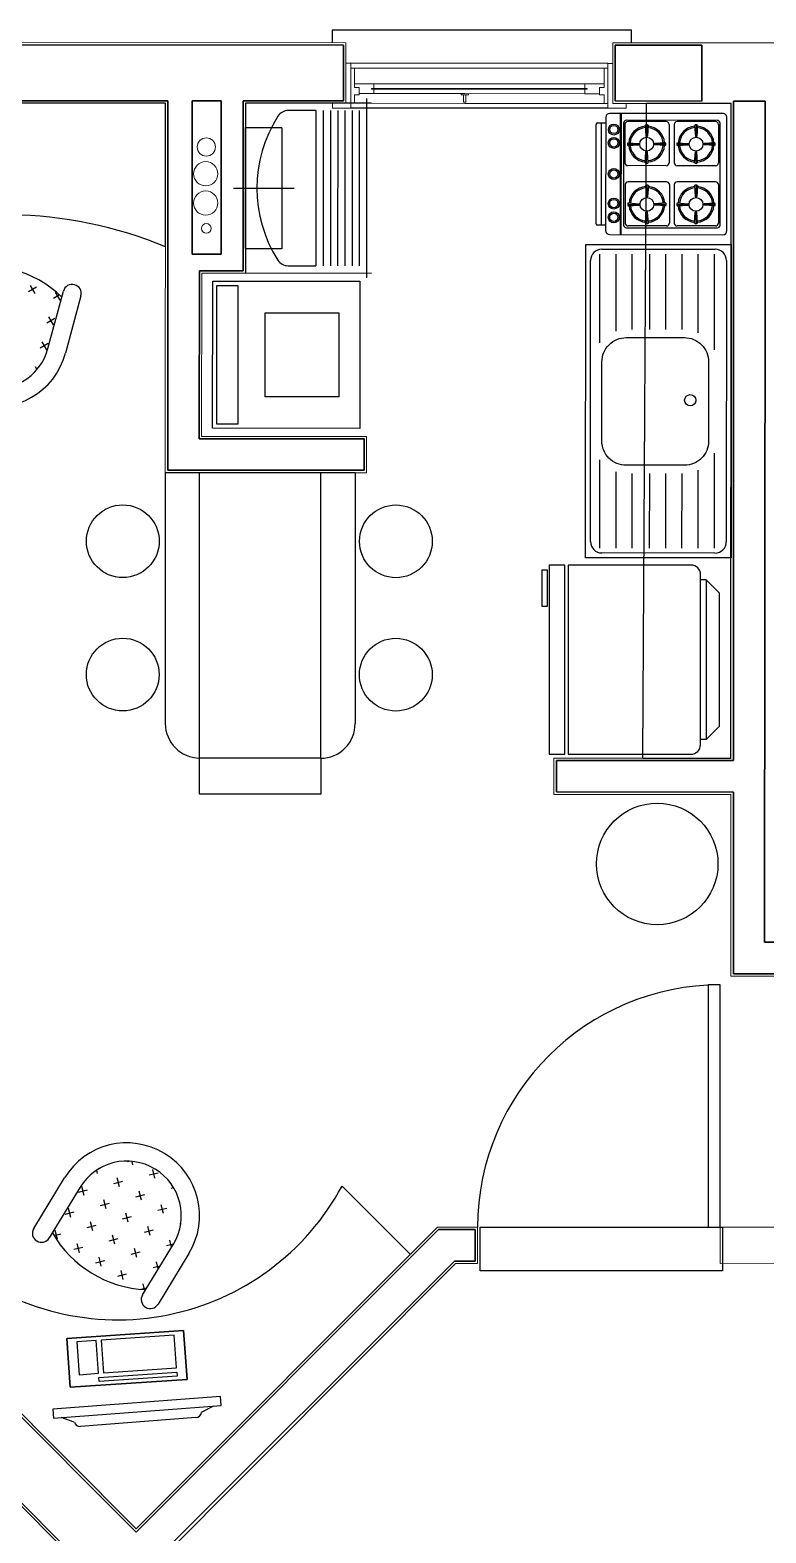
# Model space of a CAD drawing. Header units: millimetres. Extents: x -32319 to 9885, y 990 to 22164.
# Drawn here: x -26392 to -23358, y 15966 to 22164 of the extents above; entities that cross this region are included whole.
import ezdxf

# ---------------------------------------------------------------- set-up
doc = ezdxf.new("R2010")
doc.units = ezdxf.units.MM
doc.linetypes.add('HIDDEN', pattern=[0.375, 0.25, -0.125])
doc.layers.add('door', color=53, linetype='Continuous')
doc.layers.add('furniture', color=34, linetype='Continuous')
for name, color, linetype, lineweight in [('plaster', 4, 'Continuous', 13), ('wall', 5, 'Continuous', 35), ('wind', 161, 'Continuous', 5)]:
    doc.layers.add(name, color=color, linetype=linetype, lineweight=lineweight)

msp = doc.modelspace()

# ---------------------------------------------------------------- linework, layer by layer
for p, q in [((-23913.2, 22163.5, 27000), (-25147.3, 22164.1, 27000)), ((-25147.3, 22164.1, 27000), (-25147.3, 22112.1, 27000)), ((-23913.2, 22111.5, 27000), (-23913.2, 22163.5, 27000)), ((-24010.2, 22026.6), (-25070.2, 22027)), ((-24010.3, 21841.6), (-25070.3, 21842)), ((-24537.3, 17046.8), (-24537.2, 17226.8)), ((-24537.2, 17226.8), (-23537.2, 17226.4)), ((-23537.2, 17226.4), (-23537.3, 17046.4)), ((-23537.3, 17046.4), (-24537.3, 17046.8))]:
    msp.add_line(p, q)
at = {"layer": 'door'}
for p, q in [((-23596.7, 18226.3), (-23597.1, 17226.3)), ((-23546.7, 18226.3), (-23596.7, 18226.3)), ((-23547.1, 17226.3), (-23546.7, 18226.3)), ((-23597.1, 17226.3), (-23537.1, 17226.3))]:
    msp.add_line(p, q, dxfattribs=at)
msp.add_arc((-23547.1, 17226.3), 1000, 89.97475, 179.97369, dxfattribs=at)
at = {"layer": 'furniture'}
for p, q in [((-25004.3, 21142), (-25004, 21882)), ((-25834, 21862.4), (-27604.9, 21863.1)), ((-25834.2, 21270), (-25834, 21862.4)), ((-25504, 21862.2), (-25504.3, 21162.2)), ((-24984, 21862), (-25504, 21862.2)), ((-25214, 21832.1), (-25328.1, 21832.1)), ((-25214, 21832.1), (-25214.3, 21192.1)), ((-25184, 21832.1), (-25184.3, 21192.1)), ((-25154, 21832.1), (-25154.3, 21192.1)), ((-25124, 21832), (-25124.3, 21192)), ((-25094, 21832), (-25094.3, 21192)), ((-25064, 21832), (-25064.3, 21192)), ((-25034.3, 21192), (-25034, 21832)), ((-23536.2, 21820), (-24002.1, 21820.2)), ((-23957.6, 21320.2), (-23957.4, 21820.2)), ((-23954.8, 21320.2), (-23954.5, 21820.2)), ((-24058.7, 21365.3), (-24058.6, 21775.2)), ((-24052.9, 21780.9), (-24019.2, 21780.9)), ((-24036, 21359.6), (-24035.8, 21780.9)), ((-24019.2, 21803.2), (-24019.4, 21337.3)), ((-23945.3, 21780.4), (-23945.5, 21360)), ((-23939.7, 21775.3), (-23939.7, 21616.2)), ((-23559, 21791.6), (-23933.9, 21791.8)), ((-23769.2, 21786.5), (-23928.3, 21786.6)), ((-23855.8, 21771.2), (-23853, 21725.8)), ((-23850.1, 21771.2), (-23850.1, 21773.2)), ((-23850.1, 21771.2), (-23850.1, 21724.3)), ((-23844.4, 21771.2), (-23847.3, 21725.8)), ((-23757.8, 21775.2), (-23757.9, 21616.1)), ((-23736.2, 21775.2), (-23736.2, 21616.1)), ((-23565.7, 21786.5), (-23724.8, 21786.5)), ((-23652.3, 21771.1), (-23649.5, 21725.7)), ((-23646.6, 21771.1), (-23646.6, 21773.1)), ((-23646.6, 21771.1), (-23646.6, 21724.2)), ((-23640.9, 21771.1), (-23643.8, 21725.7)), ((-23554.3, 21775.1), (-23554.4, 21616)), ((-23547.8, 21359.8), (-23547.6, 21780.2)), ((-23519.4, 21337.1), (-23519.2, 21803)), ((-23927.8, 21699.3), (-23882.3, 21696.5)), ((-23772.6, 21699.3), (-23818, 21696.5)), ((-23724.3, 21699.3), (-23678.8, 21696.4)), ((-23569.1, 21699.2), (-23614.5, 21696.4)), ((-23927.8, 21693.7), (-23929.7, 21693.7)), ((-23927.8, 21693.7), (-23880.8, 21693.6)), ((-23927.8, 21688), (-23882.3, 21690.8)), ((-23855.9, 21616), (-23853, 21661.5)), ((-23850.2, 21616), (-23850.2, 21663)), ((-23844.5, 21616), (-23847.3, 21661.5)), ((-23772.6, 21693.6), (-23819.5, 21693.6)), ((-23772.6, 21687.9), (-23818, 21690.8)), ((-23772.6, 21693.6), (-23770.6, 21693.6)), ((-23724.3, 21693.6), (-23726.2, 21693.6)), ((-23724.3, 21693.6), (-23677.3, 21693.6)), ((-23724.3, 21687.9), (-23678.8, 21690.7)), ((-23652.4, 21615.9), (-23649.5, 21661.4)), ((-23646.7, 21615.9), (-23646.7, 21662.9)), ((-23641, 21615.9), (-23643.8, 21661.4)), ((-23569.1, 21693.5), (-23616, 21693.5)), ((-23569.1, 21687.8), (-23614.5, 21690.7)), ((-23569.1, 21693.5), (-23567.1, 21693.5)), ((-23769.3, 21604.7), (-23928.4, 21604.8)), ((-23850.2, 21616), (-23850.2, 21614.1)), ((-23565.8, 21604.6), (-23724.9, 21604.7)), ((-23646.7, 21615.9), (-23646.7, 21614)), ((-25554.1, 21512.2), (-25304.1, 21512.1)), ((-23938.4, 21526.8), (-23938.5, 21367.7)), ((-23767.9, 21538.1), (-23927, 21538.1)), ((-23854.6, 21522.8), (-23851.7, 21477.3)), ((-23848.9, 21522.8), (-23848.9, 21524.7)), ((-23848.9, 21522.8), (-23848.9, 21475.8)), ((-23843.2, 21522.8), (-23846.1, 21477.3)), ((-23756.6, 21526.7), (-23756.7, 21367.6)), ((-23736.3, 21526.7), (-23736.3, 21367.6)), ((-23565.8, 21538), (-23724.9, 21538.1)), ((-23652.4, 21522.7), (-23649.6, 21477.2)), ((-23646.7, 21522.7), (-23646.8, 21475.7)), ((-23646.7, 21522.7), (-23646.7, 21524.6)), ((-23641.1, 21522.7), (-23643.9, 21477.2)), ((-23554.4, 21526.6), (-23554.5, 21367.5)), ((-23926.5, 21450.9), (-23881.1, 21448)), ((-23771.3, 21450.8), (-23816.8, 21448)), ((-23724.4, 21450.8), (-23678.9, 21447.9)), ((-23569.2, 21450.7), (-23614.6, 21447.9)), ((-23926.5, 21445.2), (-23928.5, 21445.2)), ((-23926.5, 21445.2), (-23879.6, 21445.2)), ((-23926.5, 21439.5), (-23881.1, 21442.3)), ((-23854.6, 21367.5), (-23851.8, 21413)), ((-23848.9, 21367.5), (-23848.9, 21414.5)), ((-23843.3, 21367.5), (-23846.1, 21413)), ((-23771.3, 21445.1), (-23818.2, 21445.1)), ((-23771.3, 21439.4), (-23816.8, 21442.3)), ((-23771.3, 21445.1), (-23769.4, 21445.1)), ((-23724.4, 21445.1), (-23726.3, 21445.1)), ((-23724.4, 21445.1), (-23677.4, 21445.1)), ((-23724.4, 21439.4), (-23678.9, 21442.2)), ((-23652.5, 21367.5), (-23649.6, 21412.9)), ((-23646.8, 21367.5), (-23646.8, 21414.4)), ((-23641.1, 21367.5), (-23643.9, 21412.9)), ((-23569.2, 21445), (-23616.1, 21445)), ((-23569.2, 21439.3), (-23614.6, 21442.2)), ((-23569.2, 21445), (-23567.2, 21445)), ((-24019.4, 21359.6), (-24053.1, 21359.6)), ((-23934.1, 21348.6), (-23559.1, 21348.4)), ((-23768, 21356.3), (-23927.1, 21356.3)), ((-23848.9, 21367.5), (-23848.9, 21365.6)), ((-23565.9, 21356.2), (-23725, 21356.2)), ((-23646.8, 21367.5), (-23646.8, 21365.5)), ((-24101.9, 19987.4), (-24101.3, 21280.2)), ((-24101.3, 21280.2), (-23501.3, 21279.9)), ((-24043.7, 21280.2), (-23577.8, 21280)), ((-24002.3, 21320.2), (-23536.4, 21320)), ((-23501.3, 21279.9), (-23502, 19987.2)), ((-24081.9, 20054.1), (-24081.4, 21213.5)), ((-24042.8, 20873.9), (-24042.6, 21240.2)), ((-24034.7, 21260.2), (-23568, 21260)), ((-23976.1, 20922.5), (-23975.9, 21240.1)), ((-23909.4, 20929), (-23909.3, 21240.1)), ((-23837.5, 20929), (-23837.4, 21240.1)), ((-23770.8, 20929), (-23770.7, 21240.1)), ((-23704.2, 20928.9), (-23704, 21240)), ((-23637.5, 20915.6), (-23637.4, 21240)), ((-23570.9, 20844.9), (-23570.7, 21240)), ((-23521.4, 21213.3), (-23521.9, 20053.8)), ((-25504.3, 21162.2), (-24984.3, 21162)), ((-25328.4, 21192.1), (-25214.3, 21192.1)), ((-26365.7, 21103.7), (-26398.2, 21085)), ((-26391.3, 21110.6), (-26372.6, 21078.1)), ((-26318.5, 20850.9), (-26255.1, 21087.1)), ((-26288.9, 21083.1), (-26270.2, 21050.6)), ((-26271, 21071.8), (-26295.8, 21057.5)), ((-26182.6, 21067.7), (-26246, 20831.5)), ((-26290.8, 20973.8), (-26323.3, 20955.1)), ((-26316.4, 20980.7), (-26297.7, 20948.2)), ((-26318.3, 20871.4), (-26350.8, 20852.6)), ((-26343.9, 20878.2), (-26325.2, 20845.8)), ((-26371.4, 20775.8), (-26364.3, 20763.5)), ((-26374.4, 20752.4), (-26378.3, 20750.2)), ((-23571.2, 20027.2), (-23571.1, 20419.6)), ((-25834.7, 20338.4), (-25835.1, 19303.6)), ((-25051.7, 20338), (-25834.7, 20338.4)), ((-25051.7, 20338), (-25052.2, 19304.3)), ((-24043.1, 20027.4), (-24043, 20391)), ((-23976.5, 20027.4), (-23976.3, 20342.3)), ((-23909.8, 20027.4), (-23909.7, 20335.7)), ((-23837.9, 20027.3), (-23837.8, 20335.7)), ((-23771.2, 20027.3), (-23771.1, 20335.7)), ((-23704.6, 20027.3), (-23704.4, 20335.6)), ((-23637.9, 20027.2), (-23637.8, 20348.9)), ((-23502, 19987.2), (-24101.9, 19987.4)), ((-23568.6, 20007.2), (-24035.2, 20007.4)), ((-23605.1, 19896.2), (-23628, 19896.2)), ((-23605.4, 19238.4), (-23628.2, 19238.4)), ((-25693.8, 19012.3), (-25693.7, 19161.2)), ((-25193.7, 19161), (-25693.7, 19161.2)), ((-25193.7, 19161), (-25193.8, 19012.1)), ((-25193.8, 19012.1), (-25693.8, 19012.3)), ((-25991.2, 17497.8), (-25985.4, 17499.2)), ((-25968.5, 17484), (-25972, 17498.3)), ((-26377.4, 17221.4), (-26250.2, 17430.3)), ((-26114.3, 17448.5), (-26117.6, 17462.3)), ((-26104.8, 17470.1), (-26100.5, 17471.2)), ((-26023.7, 17393.4), (-26032.6, 17429.8)), ((-25900.6, 17442.6), (-25864.2, 17451.5)), ((-25877.9, 17428.9), (-25886.8, 17465.3)), ((-25876.6, 17466.3), (-25877, 17466.5)), ((-26186.2, 17391.3), (-26313.3, 17182.4)), ((-26192.1, 17371.7), (-26155.7, 17380.6)), ((-26169.4, 17357.9), (-26178.3, 17394.4)), ((-26046.3, 17407.2), (-26009.9, 17416)), ((-25955.7, 17352), (-25919.3, 17360.9)), ((-25933.1, 17338.3), (-25942, 17374.7)), ((-25810, 17387.5), (-25800.6, 17389.8)), ((-24824.4, 17114.5), (-25106.2, 17396.5)), ((-26224.6, 17267.3), (-26233.5, 17303.8)), ((-26101.5, 17316.6), (-26065.1, 17325.4)), ((-26078.8, 17302.8), (-26087.7, 17339.2)), ((-25865.1, 17296.9), (-25828.7, 17305.8)), ((-25842.5, 17283.1), (-25851.4, 17319.5)), ((-25954.3, 15983.2), (-27216, 17246)), ((-26247.2, 17281.1), (-26210.8, 17290)), ((-26156.6, 17226), (-26120.2, 17234.8)), ((-26134, 17212.2), (-26142.9, 17248.6)), ((-26010.9, 17261.4), (-25974.4, 17270.3)), ((-25988.2, 17247.6), (-25997.1, 17284.1)), ((-25774.5, 17241.7), (-25770.8, 17242.6)), ((-26293.7, 17192.6), (-26265.9, 17199.4)), ((-26279.7, 17176.7), (-26288.6, 17213.2)), ((-26066, 17170.8), (-26029.6, 17179.7)), ((-26043.4, 17157), (-26052.2, 17193.5)), ((-25920.3, 17206.3), (-25883.8, 17215.2)), ((-25897.6, 17192.5), (-25906.5, 17228.9)), ((-25808.9, 17144.9), (-25815.9, 17173.8)), ((-26211.8, 17135.4), (-26175.3, 17144.2)), ((-26189.1, 17121.6), (-26198, 17158)), ((-25975.4, 17115.7), (-25939, 17124.5)), ((-25952.8, 17101.9), (-25961.6, 17138.3)), ((-25928.6, 16948.2), (-25801.4, 17157.1)), ((-25737.3, 17118.1), (-25864.5, 16909.2)), ((-25829.7, 17151.1), (-25800.8, 17158.2)), ((-26145.2, 15792.4), (-27406.9, 17055.2)), ((-26121.2, 17080.2), (-26084.7, 17089.1)), ((-26098.5, 17066.4), (-26107.4, 17102.9)), ((-26007.9, 17011.3), (-26016.8, 17047.7)), ((-25884.8, 17060.5), (-25855.9, 17067.6)), ((-25864, 17054.3), (-25871, 17083.2)), ((-26030.6, 17025.1), (-25994.1, 17033.9)), ((-25920.7, 16969.8), (-25926.2, 16992.6)), ((-25936, 16970.9), (-25911.1, 16977)), ((-25759.2, 16801.1), (-25745.1, 16598.4, 38.1)), ((-25607.3, 16528.4), (-26297.8, 16475.9)), ((-26295, 16438.8), (-25604.4, 16491.3)), ((-25635.7, 16488.9), (-25686.2, 16462.5)), ((-25604.4, 16491.3), (-25607.3, 16528.4)), ((-26297.8, 16475.9), (-26295, 16438.8)), ((-26209.8, 16422.7), (-26263.7, 16441.2)), ((-25708.2, 16441.4), (-26184.8, 16405.2))]:
    msp.add_line(p, q, dxfattribs=at)
at = {"layer": 'furniture', "linetype": 'HIDDEN'}
for p, q in [((-23851.7, 21861.5), (-23867.4, 19161.5)), ((-23501.7, 21861.3), (-23851.7, 21861.5)), ((-23503, 19161.4), (-23501.8, 21861.3)), ((-25504.2, 21262.2), (-25504, 21762.2)), ((-25504, 21762.2), (-25354, 21762.2)), ((-25354, 21762.2), (-25354.2, 21262.2)), ((-25354.2, 21262.2), (-25504.2, 21262.2)), ((-25693.7, 19161.2), (-25693.2, 20338.3)), ((-25193.7, 19161), (-25193.2, 20338.1)), ((-23867.4, 19161.5), (-23503, 19161.4))]:
    msp.add_line(p, q, dxfattribs=at)
at = {"layer": 'furniture'}
for points in [[(-25639.6, 20521.6), (-25639.4, 21128.3), (-25032.7, 21128), (-25033, 20521.3)], [(-25622.1, 21111), (-25535.4, 21110.9), (-25535.6, 20538.9), (-25622.3, 20538.9)], [(-25119.6, 20651.4), (-25422.9, 20651.5), (-25422.8, 20998.2), (-25119.4, 20998.1)], [(-24260.6, 19937.6), (-24260.6, 19786.3), (-24280.8, 19786.3), (-24280.7, 19937.6)], [(-24186.9, 19957.5), (-24251.9, 19957.6), (-24252.3, 19177.6), (-24187.3, 19177.5)], [(-23550, 19841), (-23605.1, 19896.2), (-23605.4, 19238.4), (-23550.2, 19293.5), (-23550.1, 19567.3)]]:
    msp.add_lwpolyline(points, close=True, dxfattribs=at)
for points in [[(-23694.7, 20895.6, -0.414214), (-23594.8, 20795.6), (-23594.9, 20468.9, -0.414214), (-23694.9, 20369), (-23934.9, 20369.1, -0.414214), (-24034.9, 20469.1), (-24034.7, 20795.8, -0.414214), (-23934.7, 20895.7)], [(-23627.9, 19918.3, 0.414214), (-23666.9, 19957.3), (-24173.9, 19957.5), (-24174.3, 19177.5), (-23667.3, 19177.3, 0.414214), (-23628.3, 19216.3)]]:
    msp.add_lwpolyline(points, format="xyb", close=True, dxfattribs=at)
for centre, radius in [((-23985.5, 21753.8), 22.7), ((-23985.5, 21753.8), 17), ((-23985.6, 21698.7), 22.7), ((-23985.6, 21698.7), 17), ((-23850.2, 21693.6), 28.4), ((-23646.7, 21693.5), 28.4), ((-23985.6, 21570.2), 22.7), ((-23985.6, 21570.2), 17), ((-23985.7, 21448.5), 22.7), ((-23985.7, 21448.5), 17), ((-23848.9, 21445.2), 28.4), ((-23646.8, 21445.1), 28.4), ((-23985.7, 21391.9), 22.7), ((-23985.7, 21391.9), 17), ((-23670.6, 20637.3), 23.3), ((-26009.9, 20055.9), 150), ((-24884.2, 20055.4), 150), ((-26010.2, 19505.9), 150), ((-24884.4, 19505.4), 150), ((-23806.6, 18724.9), 250.5)]:
    msp.add_circle(centre, radius, dxfattribs=at)
for centre, radius, start, end in [((-25328.1, 21782.1), 50, 89.97475, 147.20009), ((-24002.1, 21803.2), 17, 89.97475, 179.97475), ((-23536.2, 21803), 17, 359.97475, 89.97475), ((-24908.9, 21512), 548.8, 147.20009, 212.74941), ((-24052.9, 21775.2), 5.68, 89.97475, 179.97475), ((-23934, 21780.4), 11.4, 89.97475, 179.97475), ((-23928.3, 21775.3), 11.4, 89.97475, 179.97475), ((-23850.2, 21693.6), 73.9, 94.19468, 175.75482), ((-23850.2, 21693.6), 68.2, 94.24832, 175.70118), ((-23850.1, 21763.9), 9.3, 52.32079, 127.62871), ((-23850.2, 21693.6), 68.2, 4.24832, 85.70118), ((-23850.2, 21693.6), 73.9, 4.19468, 85.75482), ((-23769.2, 21775.2), 11.4, 359.97475, 89.97475), ((-23724.8, 21775.2), 11.4, 89.97475, 179.97475), ((-23646.7, 21693.5), 73.9, 94.19468, 175.75482), ((-23646.7, 21693.5), 68.2, 94.24832, 175.70118), ((-23646.6, 21763.8), 9.3, 52.32079, 127.62871), ((-23646.7, 21693.5), 68.2, 4.24832, 85.70118), ((-23646.7, 21693.5), 73.9, 4.19468, 85.75482), ((-23565.7, 21775.1), 11.4, 359.97475, 89.97475), ((-23559, 21780.2), 11.4, 359.97475, 89.97475), ((-23920.4, 21693.7), 9.3, 142.32079, 217.62871), ((-23884.3, 21693.6), 3.46, 304.82474, 55.12476), ((-23850.1, 21727.8), 3.46, 214.82474, 325.12476), ((-23816, 21693.6), 3.46, 124.82474, 235.12476), ((-23779.9, 21693.6), 9.3, 322.32079, 37.62871), ((-23716.9, 21693.6), 9.3, 142.32079, 217.62871), ((-23680.8, 21693.6), 3.46, 304.82474, 55.12476), ((-23646.6, 21727.7), 3.46, 214.82474, 325.12476), ((-23612.5, 21693.5), 3.46, 124.82474, 235.12476), ((-23576.4, 21693.5), 9.3, 322.32079, 37.62871), ((-23850.2, 21693.6), 73.9, 184.19468, 265.75482), ((-23850.2, 21693.6), 68.2, 184.24832, 265.70118), ((-23850.2, 21659.5), 3.46, 34.82474, 145.12476), ((-23850.2, 21693.6), 68.2, 274.24832, 355.70118), ((-23850.2, 21693.6), 73.9, 274.19468, 355.75482), ((-23646.7, 21693.5), 73.9, 184.19468, 265.75482), ((-23646.7, 21693.5), 68.2, 184.24832, 265.70118), ((-23646.7, 21659.4), 3.46, 34.82474, 145.12476), ((-23646.7, 21693.5), 68.2, 274.24832, 355.70118), ((-23646.7, 21693.5), 73.9, 274.19468, 355.75482), ((-23928.4, 21616.2), 11.4, 179.97475, 269.97475), ((-23850.2, 21623.4), 9.3, 232.32079, 307.62871), ((-23769.3, 21616.1), 11.4, 269.97475, 359.97475), ((-23724.9, 21616.1), 11.4, 179.97475, 269.97475), ((-23646.7, 21623.3), 9.3, 232.32079, 307.62871), ((-23565.8, 21616), 11.4, 269.97475, 359.97475), ((-23927, 21526.8), 11.4, 89.97475, 179.97475), ((-23848.9, 21445.2), 73.9, 94.19468, 175.75482), ((-23848.9, 21445.2), 68.2, 94.24832, 175.70118), ((-23848.9, 21515.4), 9.3, 52.32079, 127.62871), ((-23848.9, 21445.2), 68.2, 4.24832, 85.70118), ((-23848.9, 21445.2), 73.9, 4.19468, 85.75482), ((-23768, 21526.7), 11.4, 359.97475, 89.97475), ((-23724.9, 21526.7), 11.4, 89.97475, 179.97475), ((-23646.8, 21445.1), 73.9, 94.19468, 175.75482), ((-23646.8, 21445.1), 68.2, 94.24832, 175.70118), ((-23646.7, 21515.3), 9.3, 52.32079, 127.62871), ((-23646.8, 21445.1), 68.2, 4.24832, 85.70118), ((-23646.8, 21445.1), 73.9, 4.19468, 85.75482), ((-23565.8, 21526.6), 11.4, 359.97475, 89.97475), ((-23919.2, 21445.2), 9.3, 142.32079, 217.62871), ((-23883, 21445.2), 3.46, 304.82474, 55.12476), ((-23848.9, 21479.3), 3.46, 214.82474, 325.12476), ((-23814.8, 21445.1), 3.46, 124.82474, 235.12476), ((-23778.7, 21445.1), 9.3, 322.32079, 37.62871), ((-23717, 21445.1), 9.3, 142.32079, 217.62871), ((-23680.9, 21445.1), 3.46, 304.82474, 55.12476), ((-23646.8, 21479.2), 3.46, 214.82474, 325.12476), ((-23612.6, 21445), 3.46, 124.82474, 235.12476), ((-23576.5, 21445), 9.3, 322.32079, 37.62871), ((-26499.8, 19664.3), 1738.1, 67.48449, 110.77193), ((-23848.9, 21445.2), 73.9, 184.19468, 265.75482), ((-23848.9, 21445.2), 68.2, 184.24832, 265.70118), ((-23848.9, 21411), 3.46, 34.82474, 145.12476), ((-23848.9, 21445.2), 68.2, 274.24832, 355.70118), ((-23848.9, 21445.2), 73.9, 274.19468, 355.75482), ((-23646.8, 21445.1), 73.9, 184.19468, 265.75482), ((-23646.8, 21445.1), 68.2, 184.24832, 265.70118), ((-23646.8, 21410.9), 3.46, 34.82474, 145.12476), ((-23646.8, 21445.1), 68.2, 274.24832, 355.70118), ((-23646.8, 21445.1), 73.9, 274.19468, 355.75482), ((-24053.1, 21365.3), 5.68, 179.97475, 269.97475), ((-24002.3, 21337.3), 17, 179.97475, 269.97475), ((-23934.1, 21360), 11.4, 179.97475, 269.97475), ((-23927.1, 21367.7), 11.4, 179.97475, 269.97475), ((-23848.9, 21374.9), 9.3, 232.32079, 307.62871), ((-23768, 21367.6), 11.4, 269.97475, 359.97475), ((-23725, 21367.6), 11.4, 179.97475, 269.97475), ((-23646.8, 21374.8), 9.3, 232.32079, 307.62871), ((-23565.9, 21367.5), 11.4, 269.97475, 359.97475), ((-23559.1, 21359.8), 11.4, 269.97475, 359.97475), ((-23536.4, 21337.1), 17, 269.97475, 359.97475), ((-25328.4, 21242.1), 50, 212.74941, 269.97475), ((-24034.7, 21213.5), 46.7, 89.97475, 179.97475), ((-23568, 21213.3), 46.7, 359.97475, 89.97475), ((-26584.8, 20727.2), 466.1, 46.0782, 103.8713), ((-26218.8, 21077.4), 37.5, 344.97475, 164.97475), ((-26535.8, 20909.2), 300, 254.97475, 344.97475), ((-26535.8, 20909.2), 225, 254.97475, 344.97475), ((-24035.2, 20054.1), 46.7, 179.97475, 269.97475), ((-23568.5, 20053.9), 46.7, 269.97475, 359.97475), ((-25690.6, 19305.8), 144.6, 180.86184, 268.74564), ((-25193.6, 19302.4), 141.4, 269.94936, 0.77385), ((-25994, 17274.3), 300, 58.67194, 148.67194), ((-25994, 17274.3), 225, 58.67194, 148.67194), ((-25993.6, 17274.1), 300, 328.67194, 58.67194), ((-25993.6, 17274.1), 225, 328.67194, 58.67194), ((-26031.3, 17896.5), 1051.9, 231.16902, 331.60785), ((-26345.4, 17201.9), 37.5, 148.67194, 328.67194), ((-25895.8, 17435.2), 466.1, 209.77539, 267.5685), ((-25896.5, 16928.7), 37.5, 148.67194, 328.67194), ((-25710, 16465.3), 24, 274.34904, 353.23692), ((-26186.6, 16429.1), 24, 195.46116, 274.34904)]:
    msp.add_arc(centre, radius, start, end, dxfattribs=at)
for points in [[(-25759.2, 16801.1, -25.4), (-26240.6, 16767.6, -25.4), (-26240.6, 16767.6), (-25759.2, 16801.1)], [(-25759.2, 16801.1, -25.4), (-25745.1, 16598.4, -25.4), (-25745.1, 16598.4, 38.1), (-25759.2, 16801.1)], [(-26240.6, 16767.6, -25.4), (-26226.6, 16566.3, 13.5), (-26226.6, 16566.3, 13.5), (-26240.6, 16767.6)], [(-26119.1, 16759.1, 3.2), (-26199.3, 16753.5, 3.2), (-26189.9, 16618.4, 28.6), (-26109.7, 16624, 28.6)], [(-25788.7, 16646.3, 28.6), (-25798.1, 16781.4, 3.2), (-26099, 16760.5, 3.2), (-26089.6, 16625.4, 28.6)], [(-25786.4, 16612.5, 34.9), (-26107.4, 16590.2, 34.9), (-26108.5, 16607.1, 31.8), (-25787.6, 16629.4, 31.8)], [(-26226.6, 16566.3, 13.5), (-25745.1, 16598.4, 38.1), (-25745.1, 16598.4, -25.4), (-26226.6, 16566.3, 13.5)]]:
    msp.add_3dface(points, dxfattribs=at)
at = {"layer": 'plaster'}
for p, q in [((-25090, 22112), (-27753.2, 22113.2)), ((-25090.1, 21862), (-25090, 22112)), ((-23990, 22111.6), (-23990.3, 21861.5)), ((-22451.2, 22110.9), (-23990, 22111.6)), ((-22451.2, 22110.9), (-23990, 22111.6)), ((-27604.9, 21863.1), (-25834, 21862.3)), ((-25834, 21862.3), (-25834.7, 20338.4)), ((-25504, 21862.2), (-25504.3, 21161.3)), ((-25090.1, 21862), (-25504, 21862.2)), ((-23990.1, 21861.5), (-23501.7, 21861.3)), ((-23990.1, 21861.5), (-23501.7, 21861.3)), ((-23501.7, 21861.3), (-23503, 19161.4)), ((-23501.7, 21861.3), (-23502.9, 19183)), ((-25684.7, 21161.2), (-25685, 20488.3)), ((-25684.7, 21161.2), (-25504.3, 21161.1)), ((-25685, 20488.3), (-25004.6, 20488)), ((-25004.6, 20488), (-25004.7, 20338)), ((-25004.7, 20338), (-25834.7, 20338.4)), ((-24232.5, 19011.7), (-24232.4, 19161.7)), ((-24232.4, 19161.7), (-23502.4, 19161.4)), ((-24232.5, 19011.7), (-23503.1, 19011.4)), ((-23503.1, 19011.4), (-23503.4, 18261.8)), ((-23254.6, 18261.7), (-23503.4, 18261.8)), ((-25954.3, 15983.2), (-27582.8, 17613.1)), ((-26145.2, 15792.4), (-27773.7, 17422.3)), ((-25954.3, 15983.2), (-27216, 17246)), ((-25954.3, 15983.2), (-24712.2, 17226.8)), ((-24547.1, 17226.8), (-24712.2, 17226.8)), ((-24547.2, 17076.8), (-24547.1, 17226.8)), ((-23547.1, 17226.3), (-23547.2, 17076.3)), ((-22456.9, 17225.8), (-23547.1, 17226.3)), ((-26145.2, 15792.4), (-27406.9, 17055.2)), ((-24638.6, 17076.8), (-25938, 15773.6)), ((-24638.7, 17076.8), (-24547.2, 17076.8)), ((-23547.2, 17076.3), (-20203.4, 17074.8))]:
    msp.add_line(p, q, dxfattribs=at)
at = {"layer": 'wall'}
for p, q in [((-25100, 22102), (-27459, 22103.1)), ((-25100.1, 21872), (-25100, 22102)), ((-23980, 22101.5), (-23980.1, 21871.5)), ((-23622.2, 22101.4), (-23980, 22101.5)), ((-23622.3, 21871.4), (-23622.2, 22101.4)), ((-27459.1, 21873.1), (-25824, 21872.3)), ((-25824, 21872.3), (-25824.6, 20348.8)), ((-25724, 21872.3), (-25724.3, 21239.4)), ((-25604, 21872.3), (-25724, 21872.3)), ((-25604, 21872.3), (-25604.3, 21239.3)), ((-25514, 21872.2), (-25514.3, 21171.1)), ((-25100.1, 21872), (-25514, 21872.2)), ((-23980.1, 21871.5), (-23622.3, 21871.4)), ((-23491.7, 21871.3), (-23492.4, 21254.8)), ((-23491.9, 21254.8), (-23491.7, 21871.3)), ((-23361.6, 21871.3), (-23491.7, 21871.3)), ((-23361.9, 21254.8), (-23361.6, 21871.3)), ((-25724.3, 21239.4), (-25604.3, 21239.3)), ((-23491.9, 21254.8), (-23492.5, 19151.4)), ((-23361.9, 21254.8), (-23364.5, 18401.8)), ((-25693.8, 21171.2), (-25694.9, 20478.3)), ((-25693.8, 21171.2), (-25514.3, 21171.1)), ((-25014.6, 20478.4), (-25694.9, 20478.3)), ((-25014.6, 20478.4), (-25014.6, 20348.4)), ((-25014.6, 20348.4), (-25824.6, 20348.8)), ((-24222.5, 19021.7), (-24222.4, 19151.7)), ((-24222.4, 19151.7), (-23492.4, 19151.4)), ((-24222.5, 19021.7), (-23492.5, 19021.4)), ((-23492.8, 18271.8), (-23492.5, 19021.4)), ((-23264.3, 18401.7), (-23364.3, 18401.8)), ((-23264.6, 18271.7), (-23492.8, 18271.8)), ((-25954.3, 15969.1), (-27597, 17613.2)), ((-26131.1, 15792.4), (-27773.7, 17436.5)), ((-25954.3, 15969.1), (-24708.1, 17216.8)), ((-24557.1, 17216.8), (-24708.1, 17216.8)), ((-24557.2, 17086.8), (-24557.1, 17216.8)), ((-24642.8, 17086.8), (-27250, 14481.9)), ((-24642.9, 17086.8), (-24557.2, 17086.8))]:
    msp.add_line(p, q, dxfattribs=at)
at = {"layer": 'wind', "color": 250}
for p, q in [((-25090.2, 22007), (-25090.3, 21862)), ((-25090.2, 22027), (-25090.2, 22007)), ((-25070.2, 22027), (-25090.2, 22027)), ((-25070.3, 21877), (-25070.2, 22027)), ((-25055.2, 22007), (-25070.2, 22007)), ((-25055.2, 21927), (-25055.2, 22007)), ((-24025.2, 22006.6), (-24010.2, 22006.6)), ((-24025.2, 21926.6), (-24025.2, 22006.6)), ((-24010.3, 21876.6), (-24010.2, 22026.6)), ((-24010.2, 22026.6), (-23990.2, 22026.5)), ((-23990.2, 22006.5), (-23990.3, 21861.5)), ((-23990.2, 22026.5), (-23990.2, 22006.5)), ((-25055.3, 21862), (-25055.2, 21897)), ((-25055.2, 21942), (-25055.2, 21927)), ((-25055.2, 21927), (-25035.2, 21927)), ((-25035.2, 21927), (-25055.2, 21927)), ((-25055.2, 21897), (-25035.2, 21897)), ((-25035.2, 21927), (-25035.2, 21917)), ((-25035.2, 21897), (-25035.2, 21927)), ((-25035.2, 21917), (-25035.2, 21902)), ((-24045.2, 21926.6), (-24025.2, 21926.6)), ((-24045.2, 21896.6), (-24045.2, 21926.6)), ((-24045.2, 21926.6), (-24045.2, 21916.6)), ((-24025.2, 21926.6), (-24045.2, 21926.6)), ((-24045.2, 21916.6), (-24045.2, 21901.6)), ((-24025.2, 21896.6), (-24045.2, 21896.6)), ((-24025.3, 21861.6), (-24025.2, 21896.6)), ((-24025.2, 21941.6), (-24025.2, 21926.6)), ((-25090.3, 21862), (-25145.3, 21862.1)), ((-25145.3, 21862.1), (-25145.3, 21842.1)), ((-25145.3, 21842.1), (-25130.3, 21842)), ((-25130.3, 21842), (-25070.3, 21842)), ((-25070.3, 21862), (-25070.3, 21877)), ((-25070.3, 21842), (-25070.3, 21862)), ((-24010.3, 21861.6), (-24025.3, 21861.6)), ((-24010.3, 21861.6), (-24010.3, 21876.6)), ((-24010.3, 21841.6), (-24010.3, 21861.6)), ((-23950.3, 21841.5), (-24010.3, 21841.6)), ((-23990.3, 21861.5), (-23935.3, 21861.5)), ((-23935.3, 21841.5), (-23950.3, 21841.5)), ((-23935.3, 21861.5), (-23935.3, 21841.5))]:
    msp.add_line(p, q, dxfattribs=at)
at = {"layer": 'wind'}
for p, q in [((-25070.2, 22007), (-24025.2, 22006.6)), ((-24600.2, 21941.8), (-25055.2, 21942)), ((-25035.2, 21902), (-24600.2, 21901.8)), ((-24985.2, 21920.5), (-24985.2, 21923.5)), ((-24985.2, 21923.5), (-24975.2, 21923.5)), ((-24975.2, 21920.5), (-24985.2, 21920.5)), ((-24975.2, 21942), (-24975.2, 21923.5)), ((-24600.2, 21923.3), (-24975.2, 21923.5)), ((-24600.2, 21920.3), (-24975.2, 21920.5)), ((-24975.2, 21920.5), (-24975.2, 21902)), ((-24615.2, 21901.8), (-24615.2, 21896.8)), ((-24615.2, 21896.8), (-24585.2, 21896.8)), ((-24605.2, 21896.8), (-24605.3, 21866.8)), ((-24595.2, 21896.8), (-24605.2, 21896.8)), ((-24600.2, 21941.8), (-24025.2, 21941.6)), ((-24600.2, 21923.3), (-24105.2, 21923.1)), ((-24600.2, 21920.3), (-24105.2, 21920.1)), ((-24045.2, 21901.6), (-24600.2, 21901.8)), ((-24595.3, 21866.8), (-24595.2, 21896.8)), ((-24585.2, 21896.8), (-24585.2, 21901.8)), ((-24105.2, 21941.6), (-24105.2, 21923.1)), ((-24095.2, 21923.1), (-24105.2, 21923.1)), ((-24105.2, 21920.1), (-24105.2, 21901.6)), ((-24105.2, 21920.1), (-24095.2, 21920.1)), ((-24095.2, 21920.1), (-24095.2, 21923.1)), ((-25070.3, 21862), (-24600.3, 21861.8)), ((-24605.3, 21866.8), (-24595.3, 21866.8)), ((-24025.3, 21861.6), (-24600.3, 21861.8))]:
    msp.add_line(p, q, dxfattribs=at)
at = {"layer": 'wind', "color": 250}
for points in [[(-25035.2, 21927), (-25055.2, 21927), (-25055.2, 21942), (-24975.2, 21942), (-24975.2, 21923.5), (-24985.2, 21923.5), (-24985.2, 21920.5), (-24975.2, 21920.5), (-24975.2, 21902), (-25035.2, 21902)], [(-24105.2, 21920.1), (-24095.2, 21920.1), (-24095.2, 21923.1), (-24105.2, 21923.1), (-24105.2, 21941.6), (-24025.2, 21941.6), (-24025.2, 21926.6), (-24045.2, 21926.6), (-24045.2, 21916.6), (-24045.2, 21901.6), (-24105.2, 21901.6)]]:
    msp.add_lwpolyline(points, close=True, dxfattribs=at)
for centre, radius in [((-25665.4, 21681.8), 37.5), ((-25668, 21571.3), 50), ((-25668.1, 21450.4), 50), ((-25665.6, 21345.9), 20)]:
    msp.add_circle(centre, radius, dxfattribs=at)

doc.saveas('drawing.dxf')
